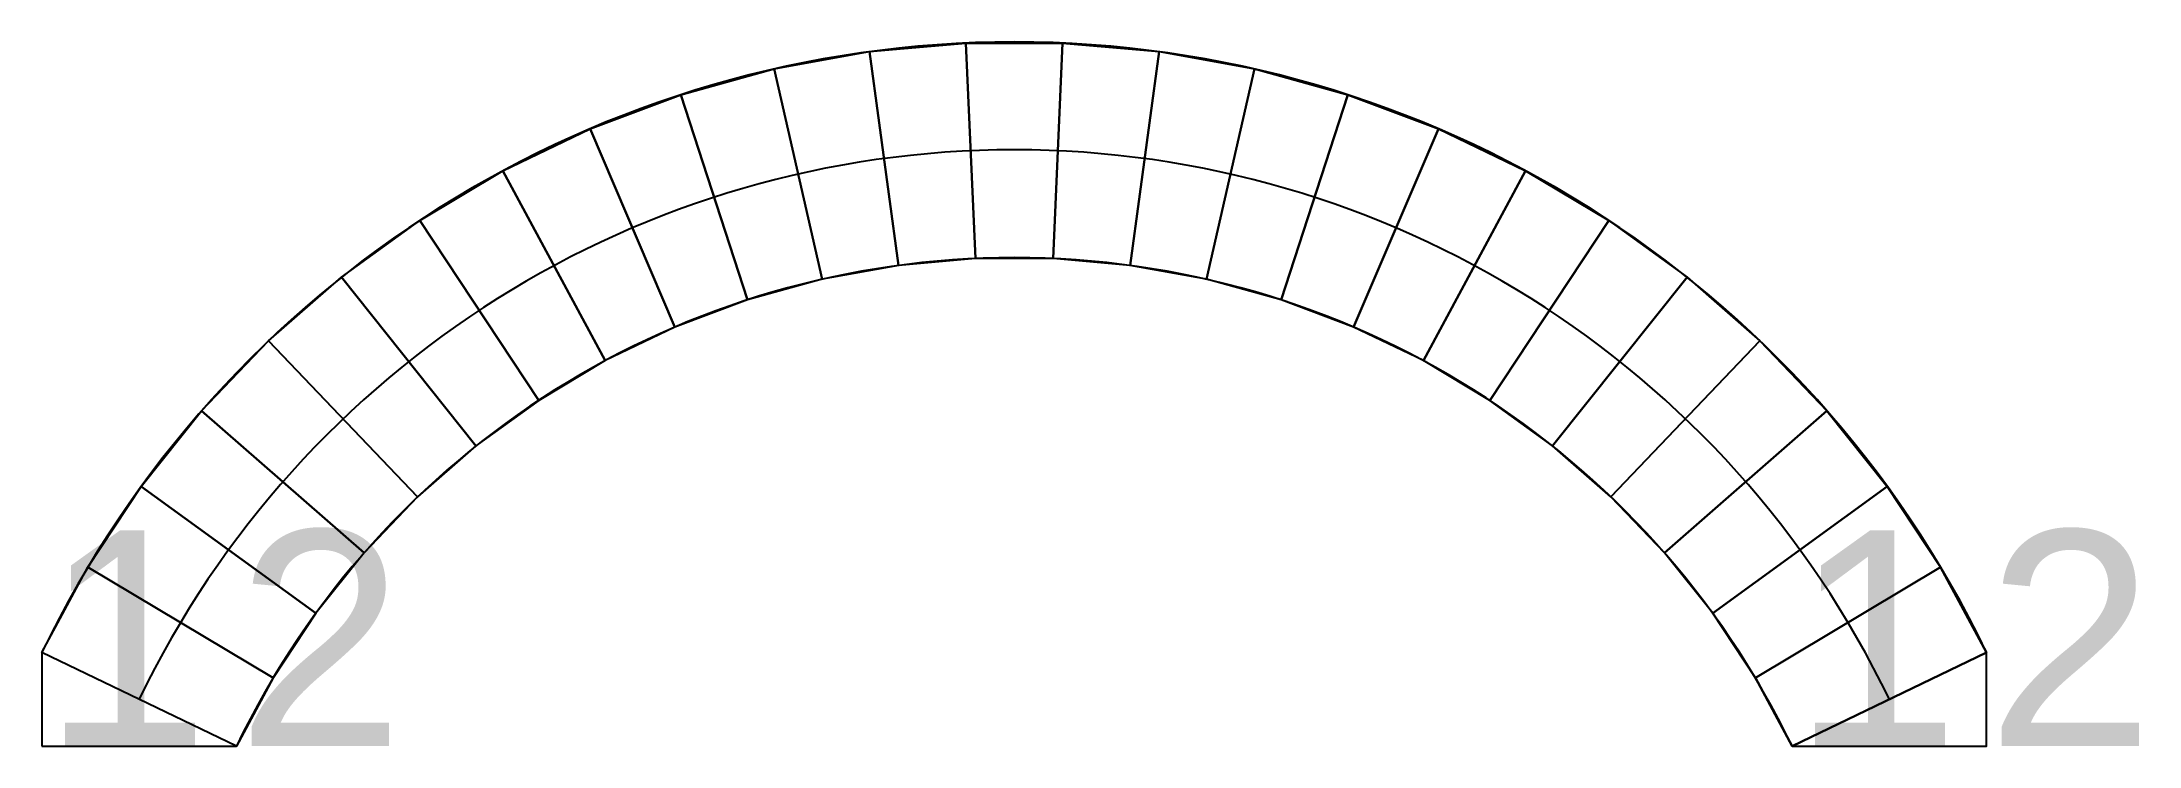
# Model space of a CAD drawing. Header units: inches. Extents: x 18.53 to 20.47, y 13.27 to 13.93.
import ezdxf

# ---------------------------------------------------------------- set-up
doc = ezdxf.new("R2010")
doc.units = ezdxf.units.IN
doc.header["$MEASUREMENT"] = 0
doc.styles.get("Standard").update_dxf_attribs({"font": 'arial.ttf'})

# ---------------------------------------------------------------- blocks, each defined once
blk = doc.blocks.new('test-triangle')
blk.add_lwpolyline([(0, 0), (0.1802, 0), (0, 0.0868)], close=True)
for tag, p in [('1', (0, 0)), ('2', (0.1802, 0))]:
    blk.add_attdef(tag, p, '', height=0.2)
blk = doc.blocks.new('test-triangle2')
blk.add_lwpolyline([(0, 0.0868), (-0.1802, 0), (0, 0)], close=True)
for tag, p in [('1', (-0.1802, 0)), ('2', (0, 0))]:
    blk.add_attdef(tag, p, '', height=0.2)

msp = doc.modelspace()

# ---------------------------------------------------------------- linework, layer by layer
for points in [[(19.2927, 13.9178), (19.3196, 13.7196), (19.249, 13.7068), (19.2044, 13.9018)], [(19.3821, 13.9258), (19.3911, 13.726), (19.3196, 13.7196), (19.2927, 13.9178)], [(19.4718, 13.9258), (19.4629, 13.726), (19.3911, 13.726), (19.3821, 13.9258)], [(19.5612, 13.9178), (19.5344, 13.7196), (19.4629, 13.726), (19.4718, 13.9258)], [(19.6495, 13.9018), (19.605, 13.7068), (19.5344, 13.7196), (19.5612, 13.9178)], [(19.2044, 13.9018), (19.249, 13.7068), (19.1798, 13.6877), (19.118, 13.8779)], [(19.736, 13.8779), (19.6742, 13.6877), (19.605, 13.7068), (19.6495, 13.9018)], [(19.118, 13.8779), (19.1798, 13.6877), (19.1125, 13.6625), (19.0339, 13.8464)], [(19.82, 13.8464), (19.7414, 13.6625), (19.6742, 13.6877), (19.736, 13.8779)], [(19.0339, 13.8464), (19.1125, 13.6625), (19.0479, 13.6313), (18.9531, 13.8074)], [(19.9008, 13.8074), (19.8061, 13.6313), (19.7414, 13.6625), (19.82, 13.8464)], [(18.9531, 13.8074), (19.0479, 13.6313), (18.9863, 13.5945), (18.8761, 13.7614)], [(19.9779, 13.7614), (19.8677, 13.5945), (19.8061, 13.6313), (19.9008, 13.8074)], [(18.8761, 13.7614), (18.9863, 13.5945), (18.9282, 13.5523), (18.8035, 13.7087)], [(20.0505, 13.7087), (19.9258, 13.5523), (19.8677, 13.5945), (19.9779, 13.7614)], [(18.8035, 13.7087), (18.9282, 13.5523), (18.8741, 13.5051), (18.7359, 13.6496)], [(20.118, 13.6496), (19.9798, 13.5051), (19.9258, 13.5523), (20.0505, 13.7087)], [(18.7359, 13.6496), (18.8741, 13.5051), (18.8245, 13.4532), (18.6739, 13.5848)], [(20.18, 13.5848), (20.0294, 13.4532), (19.9798, 13.5051), (20.118, 13.6496)], [(18.6739, 13.5848), (18.8245, 13.4532), (18.7798, 13.3971), (18.618, 13.5146)], [(20.236, 13.5146), (20.0742, 13.3971), (20.0294, 13.4532), (20.18, 13.5848)], [(18.618, 13.5146), (18.7798, 13.3971), (18.7402, 13.3372), (18.5685, 13.4397)], [(20.2854, 13.4397), (20.1137, 13.3372), (20.0742, 13.3971), (20.236, 13.5146)], [(18.5685, 13.4397), (18.7402, 13.3372), (18.7062, 13.2739), (18.526, 13.3607)], [(20.3279, 13.3607), (20.1477, 13.2739), (20.1137, 13.3372), (20.2854, 13.4397)], [(20.2854, 13.4397), (20.1137, 13.3372), (20.1477, 13.2739), (20.3279, 13.3607)]]:
    msp.add_lwpolyline(points, close=True)
for radius in [1, 0.9, 0.8, 0.8]:
    msp.add_arc((19.427, 12.9268), radius, 25.7143, 154.2857)

# ---------------------------------------------------------------- block references
for name, p in [('test-triangle', (18.526, 13.2739)), ('test-triangle2', (20.3279, 13.2739))]:
    msp.add_blockref(name, p).add_auto_attribs({'1': '1', '2': '2'})

doc.saveas('drawing.dxf')
